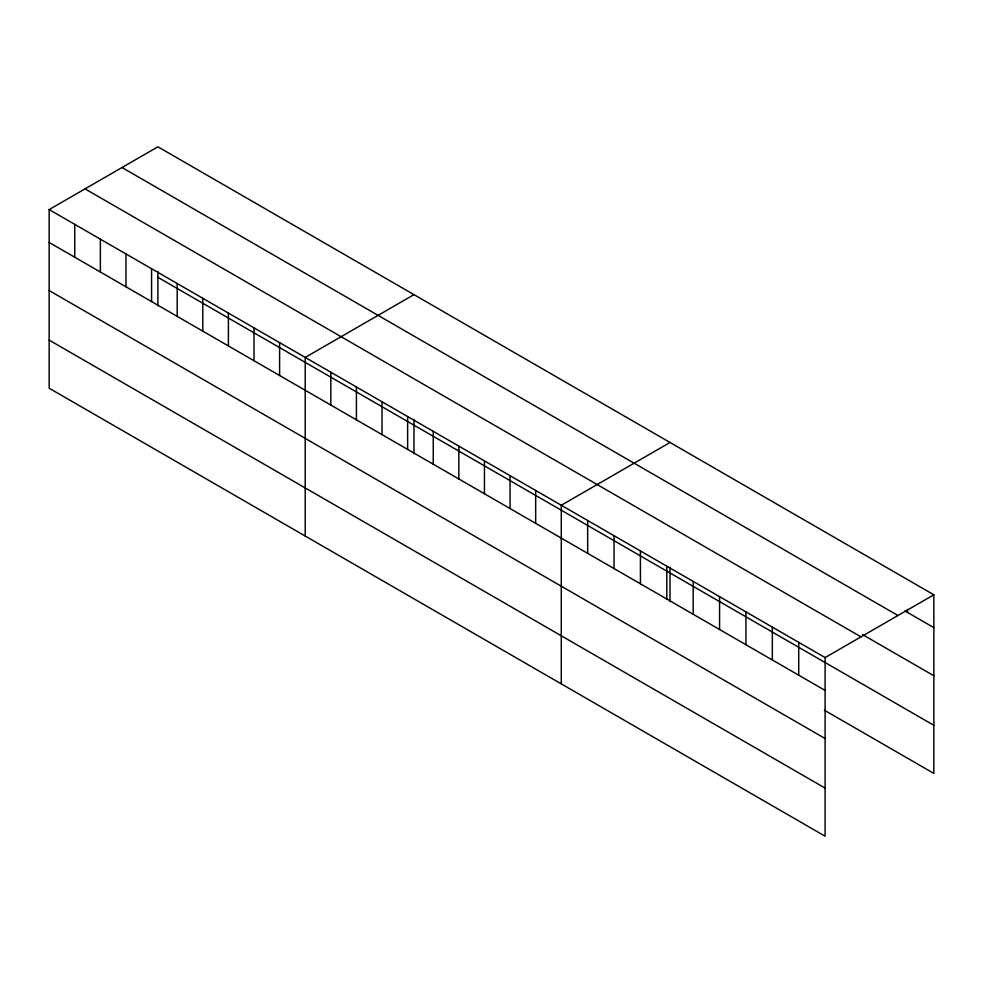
<?xml version="1.0" encoding="UTF-8"?>
<svg xmlns="http://www.w3.org/2000/svg" width="983" height="983" viewBox="0 0 983 983"><rect width="100%" height="100%" fill="white"/><g stroke="black" fill="none" stroke-linecap="round" stroke-linejoin="round"><path stroke-width="1.47" d="M49.15 209.588L825.106 657.578L825.106 836.201L49.15 388.211L49.15 209.588L157.894 146.799L933.85 594.789L933.85 773.412L824.368 710.205M413.966 294.642L305.209 357.431L305.209 536.042M670.025 442.473L561.281 505.262L561.281 683.885M825.106 657.578L933.85 594.789M904.827 610.885L933.85 627.645M122.015 167.528L897.958 615.518M862.619 634.625L933.85 675.751M85.042 188.871L860.985 636.861M157.894 277.317L933.85 725.307M49.15 242.445L825.106 690.435M49.15 290.538L825.106 738.528M49.15 340.106L825.106 788.096M907.469 609.423L907.469 612.409M798.724 642.354L798.724 675.198M772.331 627.117L772.331 659.962M745.95 611.881L745.95 644.737M719.568 596.656L719.568 629.501M693.187 581.42L693.187 614.277M670.025 567.166L670.025 601.547M666.806 566.183L666.806 599.04M640.425 550.959L640.425 583.804M614.043 535.723L614.043 568.579M587.662 520.499L587.662 553.343M535.674 490.48L535.674 523.325M510.066 475.698L510.066 508.543M484.459 460.916L484.459 493.761M458.852 446.122L458.852 478.979M433.245 431.34L433.245 464.197M413.966 419.323L413.966 453.716M407.638 416.559L407.638 449.415M382.031 401.777L382.031 434.621M356.424 386.995L356.424 419.839M330.816 372.213L330.816 405.057M279.602 342.637L279.602 375.494M254.007 327.855L254.007 360.712M228.4 313.073L228.4 345.93M202.793 298.291L202.793 331.136M177.186 283.509L177.186 316.354M157.894 271.492L157.894 305.873M151.579 268.728L151.579 301.572M125.971 253.933L125.971 286.79M100.364 239.152L100.364 272.008M74.757 224.37L74.757 257.227"/></g></svg>
